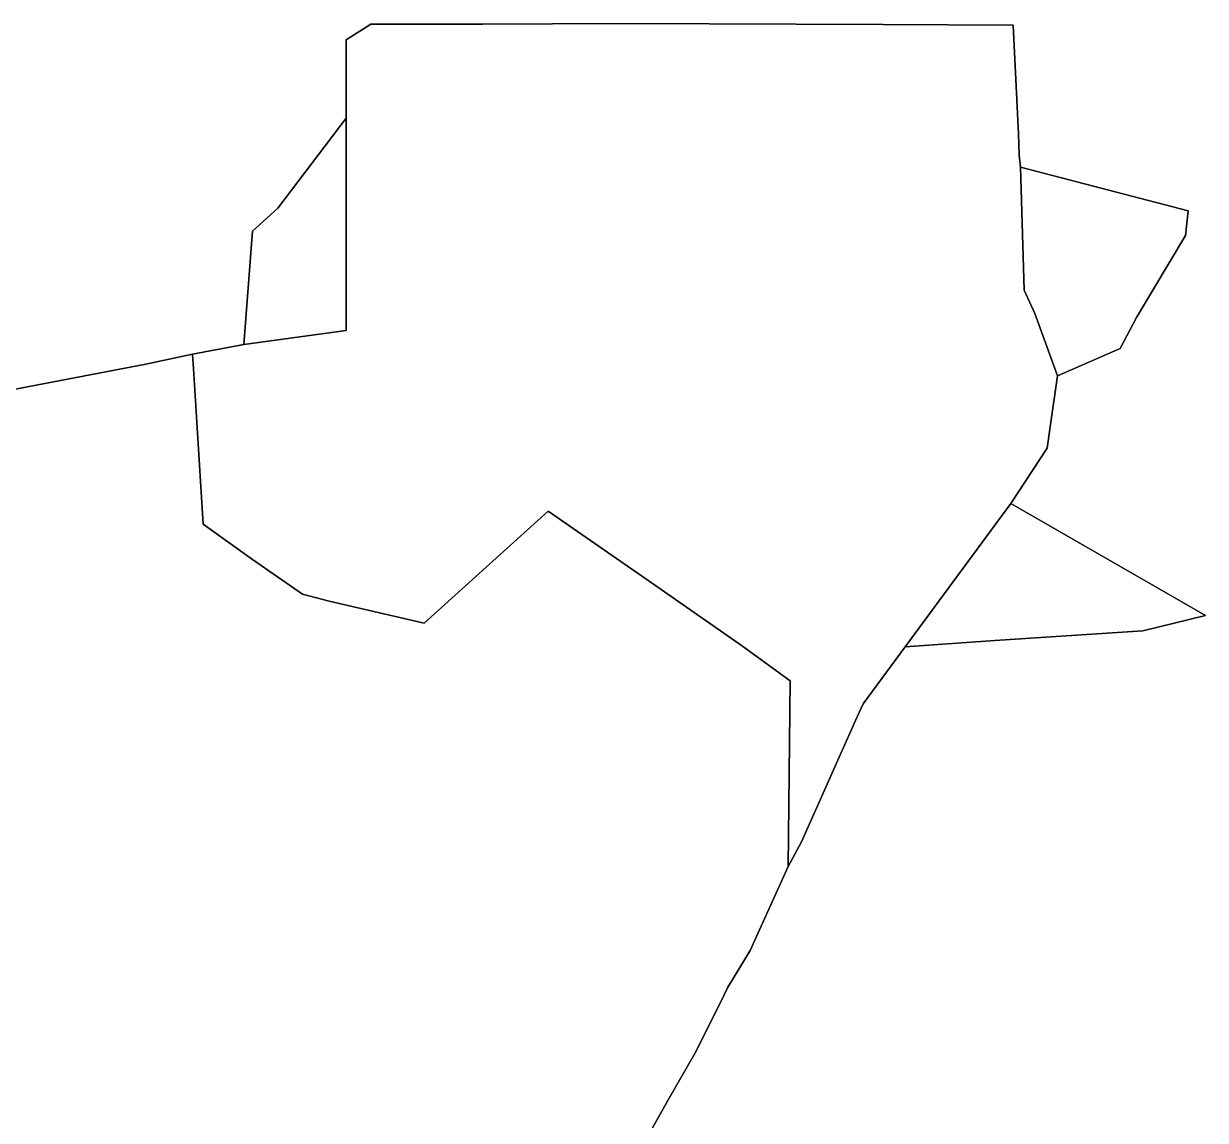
# Model space of a CAD drawing. Extents: x -85.11 to -76.23, y 42.63 to 48.9.
# Drawn here: x -79.695 to -76.233, y 45.378 to 48.59 of the extents above; entities that cross this region are included whole.
import ezdxf

# ---------------------------------------------------------------- set-up
doc = ezdxf.new("R2010")
doc.units = 0
doc.header["$MEASUREMENT"] = 0
doc.layers.add('GEO_', color=7, linetype='Continuous')

msp = doc.modelspace()

# ---------------------------------------------------------------- linework, layer by layer
at = {"layer": 'GEO_', "color": 7, "true_color": 0xffffff}
for p, q in [((-78.75, 48.5427), (-78.6778, 48.5887)), ((-78.75, 48.5427), (-78.6778, 48.5887)), ((-78.75, 48.5427), (-78.6778, 48.5887)), ((-78.6778, 48.5887), (-78.75, 48.5427)), ((-78.75, 48.5427), (-78.6778, 48.5887)), ((-78.75, 48.5427), (-78.6778, 48.5887)), ((-78.75, 48.5427), (-78.6778, 48.5887)), ((-78.6778, 48.5887), (-78.75, 48.5427)), ((-78.75, 48.5427), (-78.6778, 48.5887)), ((-78.75, 48.5427), (-78.6778, 48.5887)), ((-78.75, 48.5427), (-78.6778, 48.5887)), ((-78.6778, 48.5887), (-78.75, 48.5427)), ((-78.6778, 48.5887), (-78.35, 48.5887)), ((-78.6778, 48.5887), (-78.35, 48.5887)), ((-78.6778, 48.5887), (-78.6778, 48.5887)), ((-78.6778, 48.5887), (-78.35, 48.5887)), ((-78.35, 48.5887), (-78.6778, 48.5887)), ((-78.6778, 48.5887), (-78.35, 48.5887)), ((-78.6778, 48.5887), (-78.35, 48.5887)), ((-78.6778, 48.5887), (-78.6778, 48.5887)), ((-78.6778, 48.5887), (-78.35, 48.5887)), ((-78.35, 48.5887), (-78.6778, 48.5887)), ((-78.6778, 48.5887), (-78.35, 48.5887)), ((-78.6778, 48.5887), (-78.35, 48.5887)), ((-78.6778, 48.5887), (-78.6778, 48.5887)), ((-78.6778, 48.5887), (-78.35, 48.5887)), ((-78.35, 48.5887), (-78.6778, 48.5887)), ((-78.35, 48.5887), (-77.9419, 48.5899)), ((-77.9419, 48.5899), (-78.35, 48.5887)), ((-78.35, 48.5887), (-77.9419, 48.5899)), ((-77.9419, 48.5899), (-78.35, 48.5887)), ((-78.35, 48.5887), (-77.9419, 48.5899)), ((-77.9419, 48.5899), (-78.35, 48.5887)), ((-78.35, 48.5887), (-78.35, 48.5887)), ((-78.35, 48.5887), (-78.35, 48.5887)), ((-78.35, 48.5887), (-78.35, 48.5887)), ((-78.35, 48.5887), (-78.35, 48.5887)), ((-78.35, 48.5887), (-78.35, 48.5887)), ((-78.35, 48.5887), (-78.35, 48.5887)), ((-77.9419, 48.5899), (-77.1767, 48.5872)), ((-77.9419, 48.5899), (-77.1767, 48.5872)), ((-77.9419, 48.5899), (-77.9419, 48.5899)), ((-77.9419, 48.5899), (-77.1767, 48.5872)), ((-77.1767, 48.5872), (-77.9419, 48.5899)), ((-77.9419, 48.5899), (-77.1767, 48.5872)), ((-77.9419, 48.5899), (-77.1767, 48.5872)), ((-77.9419, 48.5899), (-77.9419, 48.5899)), ((-77.9419, 48.5899), (-77.1767, 48.5872)), ((-77.1767, 48.5872), (-77.9419, 48.5899)), ((-77.9419, 48.5899), (-77.1767, 48.5872)), ((-77.9419, 48.5899), (-77.1767, 48.5872)), ((-77.9419, 48.5899), (-77.9419, 48.5899)), ((-77.9419, 48.5899), (-77.1767, 48.5872)), ((-77.1767, 48.5872), (-77.9419, 48.5899)), ((-77.1767, 48.5872), (-76.7967, 48.5857)), ((-77.1767, 48.5872), (-76.7967, 48.5857)), ((-77.1767, 48.5872), (-77.1767, 48.5872)), ((-77.1767, 48.5872), (-76.7967, 48.5857)), ((-76.7967, 48.5857), (-77.1767, 48.5872)), ((-77.1767, 48.5872), (-76.7967, 48.5857)), ((-77.1767, 48.5872), (-76.7967, 48.5857)), ((-77.1767, 48.5872), (-77.1767, 48.5872)), ((-77.1767, 48.5872), (-77.1767, 48.5872)), ((-77.1767, 48.5872), (-76.7967, 48.5857)), ((-77.1767, 48.5872), (-76.7967, 48.5857)), ((-77.1767, 48.5872), (-77.1767, 48.5872)), ((-77.1767, 48.5872), (-76.7967, 48.5857)), ((-76.7967, 48.5857), (-77.1767, 48.5872)), ((-76.7967, 48.5857), (-76.7806, 48.267)), ((-76.7967, 48.5857), (-76.7806, 48.267)), ((-76.7967, 48.5857), (-76.7967, 48.5857)), ((-76.7967, 48.5857), (-76.7806, 48.267)), ((-76.7806, 48.267), (-76.7967, 48.5857)), ((-76.7967, 48.5857), (-76.7806, 48.267)), ((-76.7967, 48.5857), (-76.7806, 48.267)), ((-76.7967, 48.5857), (-76.7967, 48.5857)), ((-76.7967, 48.5857), (-76.7967, 48.5857)), ((-76.7967, 48.5857), (-76.7806, 48.267)), ((-76.7806, 48.267), (-76.7967, 48.5857)), ((-76.7967, 48.5857), (-76.7806, 48.267)), ((-76.7967, 48.5857), (-76.7806, 48.267)), ((-76.7967, 48.5857), (-76.7967, 48.5857)), ((-76.7967, 48.5857), (-76.7806, 48.267)), ((-76.7806, 48.267), (-76.7967, 48.5857)), ((-78.75, 48.3129), (-78.75, 48.5427)), ((-78.75, 48.3129), (-78.75, 48.5427)), ((-78.75, 48.3129), (-78.75, 48.5427)), ((-78.75, 48.5427), (-78.75, 48.5427)), ((-78.75, 48.5427), (-78.75, 48.3129)), ((-78.75, 48.3129), (-78.75, 48.5427)), ((-78.75, 48.3129), (-78.75, 48.5427)), ((-78.75, 48.3129), (-78.75, 48.5427)), ((-78.75, 48.5427), (-78.75, 48.5427)), ((-78.75, 48.5427), (-78.75, 48.3129)), ((-78.75, 48.3129), (-78.75, 48.5427)), ((-78.75, 48.3129), (-78.75, 48.5427)), ((-78.75, 48.3129), (-78.75, 48.5427)), ((-78.75, 48.5427), (-78.75, 48.5427)), ((-78.75, 48.5427), (-78.75, 48.3129)), ((-78.95, 48.0493), (-78.75, 48.3129)), ((-78.95, 48.0493), (-78.75, 48.3129)), ((-78.95, 48.0493), (-78.75, 48.3129)), ((-78.75, 48.3129), (-78.95, 48.0493)), ((-78.75, 47.6913), (-78.75, 48.3129)), ((-78.75, 47.6913), (-78.75, 48.3129)), ((-78.75, 47.6913), (-78.75, 48.3129)), ((-78.75, 48.3129), (-78.75, 48.3129)), ((-78.75, 48.3129), (-78.75, 47.6913)), ((-78.75, 47.6913), (-78.75, 48.3129)), ((-78.75, 47.6913), (-78.75, 48.3129)), ((-78.75, 47.6913), (-78.75, 48.3129)), ((-78.75, 48.3129), (-78.75, 48.3129)), ((-78.75, 48.3129), (-78.75, 47.6913)), ((-78.75, 48.3129), (-78.75, 48.3129)), ((-76.7806, 48.267), (-76.7783, 48.2043)), ((-76.7806, 48.267), (-76.7783, 48.2043)), ((-76.7806, 48.267), (-76.7806, 48.267)), ((-76.7806, 48.267), (-76.7783, 48.2043)), ((-76.7783, 48.2043), (-76.7806, 48.267)), ((-76.7806, 48.267), (-76.7783, 48.2043)), ((-76.7806, 48.267), (-76.7783, 48.2043)), ((-76.7806, 48.267), (-76.7806, 48.267)), ((-76.7806, 48.267), (-76.7783, 48.2043)), ((-76.7783, 48.2043), (-76.7806, 48.267)), ((-76.7806, 48.267), (-76.7783, 48.2043)), ((-76.7806, 48.267), (-76.7783, 48.2043)), ((-76.7806, 48.267), (-76.7806, 48.267)), ((-76.7806, 48.267), (-76.7783, 48.2043)), ((-76.7783, 48.2043), (-76.7806, 48.267)), ((-76.7806, 48.267), (-76.7806, 48.267)), ((-76.7806, 48.267), (-76.7806, 48.267)), ((-76.7806, 48.267), (-76.7806, 48.267)), ((-76.7783, 48.2043), (-76.775, 48.1695)), ((-76.7783, 48.2043), (-76.775, 48.1695)), ((-76.7783, 48.2043), (-76.7783, 48.2043)), ((-76.7783, 48.2043), (-76.775, 48.1695)), ((-76.775, 48.1695), (-76.7783, 48.2043)), ((-76.7783, 48.2043), (-76.775, 48.1695)), ((-76.7783, 48.2043), (-76.775, 48.1695)), ((-76.7783, 48.2043), (-76.7783, 48.2043)), ((-76.7783, 48.2043), (-76.775, 48.1695)), ((-76.775, 48.1695), (-76.7783, 48.2043)), ((-76.7783, 48.2043), (-76.775, 48.1695)), ((-76.7783, 48.2043), (-76.775, 48.1695)), ((-76.7783, 48.2043), (-76.7783, 48.2043)), ((-76.7783, 48.2043), (-76.775, 48.1695)), ((-76.775, 48.1695), (-76.7783, 48.2043)), ((-76.775, 48.1695), (-76.2833, 48.0417)), ((-76.775, 48.1695), (-76.2833, 48.0417)), ((-76.775, 48.1695), (-76.775, 48.1695)), ((-76.775, 48.1695), (-76.2833, 48.0417)), ((-76.2833, 48.0417), (-76.775, 48.1695)), ((-76.775, 48.1695), (-76.7639, 47.8095)), ((-76.775, 48.1695), (-76.7639, 47.8095)), ((-76.775, 48.1695), (-76.775, 48.1695)), ((-76.775, 48.1695), (-76.7639, 47.8095)), ((-76.7639, 47.8095), (-76.775, 48.1695)), ((-76.775, 48.1695), (-76.7639, 47.8095)), ((-76.775, 48.1695), (-76.7639, 47.8095)), ((-76.775, 48.1695), (-76.775, 48.1695)), ((-76.775, 48.1695), (-76.7639, 47.8095)), ((-76.7639, 47.8095), (-76.775, 48.1695)), ((-79.0244, 47.9826), (-78.95, 48.0493)), ((-79.0244, 47.9826), (-78.95, 48.0493)), ((-79.0244, 47.9826), (-78.95, 48.0493)), ((-78.95, 48.0493), (-79.0244, 47.9826)), ((-78.95, 48.0493), (-78.95, 48.0493)), ((-76.2833, 48.0417), (-76.2917, 47.9693)), ((-76.2833, 48.0417), (-76.2917, 47.9693)), ((-76.2833, 48.0417), (-76.2917, 47.9693)), ((-76.2917, 47.9693), (-76.2833, 48.0417)), ((-76.2833, 48.0417), (-76.2833, 48.0417)), ((-79.05, 47.6499), (-79.0244, 47.9826)), ((-79.05, 47.6499), (-79.0244, 47.9826)), ((-79.05, 47.6499), (-79.0244, 47.9826)), ((-79.0244, 47.9826), (-79.05, 47.6499)), ((-79.0244, 47.9826), (-79.0244, 47.9826)), ((-76.2917, 47.9693), (-76.4347, 47.7289)), ((-76.2917, 47.9693), (-76.4347, 47.7289)), ((-76.2917, 47.9693), (-76.4347, 47.7289)), ((-76.4347, 47.7289), (-76.2917, 47.9693)), ((-76.2917, 47.9693), (-76.2917, 47.9693)), ((-76.7639, 47.8095), (-76.7333, 47.741)), ((-76.7639, 47.8095), (-76.7333, 47.741)), ((-76.7639, 47.8095), (-76.7639, 47.8095)), ((-76.7639, 47.8095), (-76.7333, 47.741)), ((-76.7333, 47.741), (-76.7639, 47.8095)), ((-76.7639, 47.8095), (-76.7333, 47.741)), ((-76.7639, 47.8095), (-76.7333, 47.741)), ((-76.7639, 47.8095), (-76.7639, 47.8095)), ((-76.7639, 47.8095), (-76.7333, 47.741)), ((-76.7333, 47.741), (-76.7639, 47.8095)), ((-76.7333, 47.741), (-76.6667, 47.5589)), ((-76.7333, 47.741), (-76.6667, 47.5589)), ((-76.7333, 47.741), (-76.7333, 47.741)), ((-76.7333, 47.741), (-76.6667, 47.5589)), ((-76.6667, 47.5589), (-76.7333, 47.741)), ((-76.7333, 47.741), (-76.6667, 47.5589)), ((-76.7333, 47.741), (-76.6667, 47.5589)), ((-76.7333, 47.741), (-76.7333, 47.741)), ((-76.7333, 47.741), (-76.6667, 47.5589)), ((-76.6667, 47.5589), (-76.7333, 47.741)), ((-76.4347, 47.7289), (-76.4833, 47.6385)), ((-76.4347, 47.7289), (-76.4833, 47.6385)), ((-76.4347, 47.7289), (-76.4833, 47.6385)), ((-76.4833, 47.6385), (-76.4347, 47.7289)), ((-76.4347, 47.7289), (-76.4347, 47.7289)), ((-79.05, 47.6499), (-78.75, 47.6913)), ((-79.05, 47.6499), (-78.75, 47.6913)), ((-79.05, 47.6499), (-78.75, 47.6913)), ((-78.75, 47.6913), (-79.05, 47.6499)), ((-79.05, 47.6499), (-78.75, 47.6913)), ((-79.05, 47.6499), (-78.75, 47.6913)), ((-79.05, 47.6499), (-78.75, 47.6913)), ((-78.75, 47.6913), (-79.05, 47.6499)), ((-78.75, 47.6913), (-78.75, 47.6913)), ((-78.75, 47.6913), (-78.75, 47.6913)), ((-79.2, 47.6215), (-79.05, 47.6499)), ((-79.05, 47.6499), (-79.2, 47.6215)), ((-79.2, 47.6215), (-79.05, 47.6499)), ((-79.05, 47.6499), (-79.2, 47.6215)), ((-79.2, 47.6215), (-79.05, 47.6499)), ((-79.05, 47.6499), (-79.2, 47.6215)), ((-79.05, 47.6499), (-79.05, 47.6499)), ((-79.05, 47.6499), (-79.05, 47.6499)), ((-79.05, 47.6499), (-79.05, 47.6499)), ((-76.4833, 47.6385), (-76.6667, 47.5589)), ((-76.4833, 47.6385), (-76.6667, 47.5589)), ((-76.4833, 47.6385), (-76.6667, 47.5589)), ((-76.6667, 47.5589), (-76.4833, 47.6385)), ((-76.4833, 47.6385), (-76.4833, 47.6385)), ((-79.3375, 47.593), (-79.2, 47.6215)), ((-79.3375, 47.593), (-79.2, 47.6215)), ((-79.3375, 47.593), (-79.2, 47.6215)), ((-79.2, 47.6215), (-79.3375, 47.593)), ((-79.3375, 47.593), (-79.2, 47.6215)), ((-79.3375, 47.593), (-79.2, 47.6215)), ((-79.3375, 47.593), (-79.2, 47.6215)), ((-79.2, 47.6215), (-79.3375, 47.593)), ((-79.3375, 47.593), (-79.2, 47.6215)), ((-79.3375, 47.593), (-79.2, 47.6215)), ((-79.3375, 47.593), (-79.2, 47.6215)), ((-79.2, 47.6215), (-79.3375, 47.593)), ((-79.1975, 47.579), (-79.2, 47.6215)), ((-79.1975, 47.579), (-79.2, 47.6215)), ((-79.1975, 47.579), (-79.2, 47.6215)), ((-79.2, 47.6215), (-79.2, 47.6215)), ((-79.2, 47.6215), (-79.1975, 47.579)), ((-79.1975, 47.579), (-79.2, 47.6215)), ((-79.1975, 47.579), (-79.2, 47.6215)), ((-79.1975, 47.579), (-79.2, 47.6215)), ((-79.2, 47.6215), (-79.2, 47.6215)), ((-79.2, 47.6215), (-79.1975, 47.579)), ((-79.1975, 47.579), (-79.2, 47.6215)), ((-79.1975, 47.579), (-79.2, 47.6215)), ((-79.1975, 47.579), (-79.2, 47.6215)), ((-79.2, 47.6215), (-79.2, 47.6215)), ((-79.2, 47.6215), (-79.1975, 47.579)), ((-79.2, 47.6215), (-79.1975, 47.579)), ((-79.2, 47.6215), (-79.1975, 47.579)), ((-79.2, 47.6215), (-79.2, 47.6215)), ((-79.2, 47.6215), (-79.1975, 47.579)), ((-79.1975, 47.579), (-79.2, 47.6215)), ((-79.2, 47.6215), (-79.1975, 47.579)), ((-79.2, 47.6215), (-79.1975, 47.579)), ((-79.2, 47.6215), (-79.2, 47.6215)), ((-79.2, 47.6215), (-79.1975, 47.579)), ((-79.1975, 47.579), (-79.2, 47.6215)), ((-79.2, 47.6215), (-79.1975, 47.579)), ((-79.2, 47.6215), (-79.1975, 47.579)), ((-79.2, 47.6215), (-79.2, 47.6215)), ((-79.2, 47.6215), (-79.1975, 47.579)), ((-79.1975, 47.579), (-79.2, 47.6215)), ((-79.75, 47.5134), (-79.3375, 47.593)), ((-79.75, 47.5134), (-79.3375, 47.593)), ((-79.75, 47.5134), (-79.3375, 47.593)), ((-79.3375, 47.593), (-79.75, 47.5134)), ((-79.75, 47.5134), (-79.3375, 47.593)), ((-79.75, 47.5134), (-79.3375, 47.593)), ((-79.75, 47.5134), (-79.3375, 47.593)), ((-79.3375, 47.593), (-79.75, 47.5134)), ((-79.75, 47.5134), (-79.3375, 47.593)), ((-79.75, 47.5134), (-79.3375, 47.593)), ((-79.75, 47.5134), (-79.3375, 47.593)), ((-79.3375, 47.593), (-79.75, 47.5134)), ((-79.3375, 47.593), (-79.3375, 47.593)), ((-79.3375, 47.593), (-79.3375, 47.593)), ((-79.3375, 47.593), (-79.3375, 47.593)), ((-79.1875, 47.4225), (-79.1975, 47.579)), ((-79.1875, 47.4225), (-79.1975, 47.579)), ((-79.1875, 47.4225), (-79.1975, 47.579)), ((-79.1975, 47.579), (-79.1975, 47.579)), ((-79.1975, 47.579), (-79.1875, 47.4225)), ((-79.1875, 47.4225), (-79.1975, 47.579)), ((-79.1875, 47.4225), (-79.1975, 47.579)), ((-79.1875, 47.4225), (-79.1975, 47.579)), ((-79.1975, 47.579), (-79.1975, 47.579)), ((-79.1975, 47.579), (-79.1875, 47.4225)), ((-79.1875, 47.4225), (-79.1975, 47.579)), ((-79.1875, 47.4225), (-79.1975, 47.579)), ((-79.1875, 47.4225), (-79.1975, 47.579)), ((-79.1975, 47.579), (-79.1975, 47.579)), ((-79.1975, 47.579), (-79.1875, 47.4225)), ((-79.1975, 47.579), (-79.1875, 47.4225)), ((-79.1975, 47.579), (-79.1875, 47.4225)), ((-79.1975, 47.579), (-79.1975, 47.579)), ((-79.1975, 47.579), (-79.1875, 47.4225)), ((-79.1875, 47.4225), (-79.1975, 47.579)), ((-79.1975, 47.579), (-79.1875, 47.4225)), ((-79.1975, 47.579), (-79.1875, 47.4225)), ((-79.1975, 47.579), (-79.1975, 47.579)), ((-79.1975, 47.579), (-79.1875, 47.4225)), ((-79.1875, 47.4225), (-79.1975, 47.579)), ((-79.1975, 47.579), (-79.1875, 47.4225)), ((-79.1975, 47.579), (-79.1875, 47.4225)), ((-79.1975, 47.579), (-79.1975, 47.579)), ((-79.1975, 47.579), (-79.1875, 47.4225)), ((-79.1875, 47.4225), (-79.1975, 47.579)), ((-76.6667, 47.5589), (-76.6892, 47.4025)), ((-76.6667, 47.5589), (-76.6892, 47.4025)), ((-76.6667, 47.5589), (-76.6892, 47.4025)), ((-76.6892, 47.4025), (-76.6667, 47.5589)), ((-76.6667, 47.5589), (-76.6892, 47.4025)), ((-76.6667, 47.5589), (-76.6892, 47.4025)), ((-76.6667, 47.5589), (-76.6892, 47.4025)), ((-76.6892, 47.4025), (-76.6667, 47.5589)), ((-76.6667, 47.5589), (-76.6892, 47.4025)), ((-76.6667, 47.5589), (-76.6892, 47.4025)), ((-76.6667, 47.5589), (-76.6892, 47.4025)), ((-76.6892, 47.4025), (-76.6667, 47.5589)), ((-76.6667, 47.5589), (-76.6667, 47.5589)), ((-76.6667, 47.5589), (-76.6667, 47.5589)), ((-76.6667, 47.5589), (-76.6667, 47.5589)), ((-79.1875, 47.4225), (-79.1875, 47.4225)), ((-79.1694, 47.124), (-79.1875, 47.4225)), ((-79.1694, 47.124), (-79.1875, 47.4225)), ((-79.1694, 47.124), (-79.1875, 47.4225)), ((-79.1875, 47.4225), (-79.1875, 47.4225)), ((-79.1875, 47.4225), (-79.1694, 47.124)), ((-79.1694, 47.124), (-79.1875, 47.4225)), ((-79.1694, 47.124), (-79.1875, 47.4225)), ((-79.1694, 47.124), (-79.1875, 47.4225)), ((-79.1875, 47.4225), (-79.1875, 47.4225)), ((-79.1875, 47.4225), (-79.1694, 47.124)), ((-79.1875, 47.4225), (-79.1875, 47.4225)), ((-79.1875, 47.4225), (-79.1694, 47.124)), ((-79.1875, 47.4225), (-79.1694, 47.124)), ((-79.1875, 47.4225), (-79.1875, 47.4225)), ((-79.1875, 47.4225), (-79.1694, 47.124)), ((-79.1694, 47.124), (-79.1875, 47.4225)), ((-79.1875, 47.4225), (-79.1694, 47.124)), ((-79.1875, 47.4225), (-79.1694, 47.124)), ((-79.1875, 47.4225), (-79.1875, 47.4225)), ((-79.1875, 47.4225), (-79.1694, 47.124)), ((-79.1694, 47.124), (-79.1875, 47.4225)), ((-76.6892, 47.4025), (-76.6972, 47.3469)), ((-76.6892, 47.4025), (-76.6972, 47.3469)), ((-76.6892, 47.4025), (-76.6972, 47.3469)), ((-76.6972, 47.3469), (-76.6892, 47.4025)), ((-76.6892, 47.4025), (-76.6972, 47.3469)), ((-76.6892, 47.4025), (-76.6972, 47.3469)), ((-76.6892, 47.4025), (-76.6972, 47.3469)), ((-76.6972, 47.3469), (-76.6892, 47.4025)), ((-76.6892, 47.4025), (-76.6972, 47.3469)), ((-76.6892, 47.4025), (-76.6972, 47.3469)), ((-76.6892, 47.4025), (-76.6972, 47.3469)), ((-76.6972, 47.3469), (-76.6892, 47.4025)), ((-76.6892, 47.4025), (-76.6892, 47.4025)), ((-76.6892, 47.4025), (-76.6892, 47.4025)), ((-76.6892, 47.4025), (-76.6892, 47.4025)), ((-76.6972, 47.3469), (-76.8028, 47.1844)), ((-76.6972, 47.3469), (-76.8028, 47.1844)), ((-76.6972, 47.3469), (-76.8028, 47.1844)), ((-76.8028, 47.1844), (-76.6972, 47.3469)), ((-76.6972, 47.3469), (-76.8028, 47.1844)), ((-76.6972, 47.3469), (-76.8028, 47.1844)), ((-76.6972, 47.3469), (-76.8028, 47.1844)), ((-76.8028, 47.1844), (-76.6972, 47.3469)), ((-76.6972, 47.3469), (-76.8028, 47.1844)), ((-76.6972, 47.3469), (-76.8028, 47.1844)), ((-76.6972, 47.3469), (-76.8028, 47.1844)), ((-76.8028, 47.1844), (-76.6972, 47.3469)), ((-76.6972, 47.3469), (-76.6972, 47.3469)), ((-76.6972, 47.3469), (-76.6972, 47.3469)), ((-76.6972, 47.3469), (-76.6972, 47.3469)), ((-76.8028, 47.1844), (-77.1131, 46.765)), ((-76.8028, 47.1844), (-77.1131, 46.765)), ((-76.8028, 47.1844), (-77.1131, 46.765)), ((-77.1131, 46.765), (-76.8028, 47.1844)), ((-76.8028, 47.1844), (-77.1131, 46.765)), ((-76.8028, 47.1844), (-77.1131, 46.765)), ((-76.8028, 47.1844), (-77.1131, 46.765)), ((-77.1131, 46.765), (-76.8028, 47.1844)), ((-76.8028, 47.1844), (-76.8028, 47.1844)), ((-76.8028, 47.1844), (-76.8028, 47.1844)), ((-76.8028, 47.1844), (-76.2333, 46.8567)), ((-76.8028, 47.1844), (-76.2333, 46.8567)), ((-76.8028, 47.1844), (-76.8028, 47.1844)), ((-76.8028, 47.1844), (-76.2333, 46.8567)), ((-76.2333, 46.8567), (-76.8028, 47.1844)), ((-76.8028, 47.1844), (-76.2333, 46.8567)), ((-76.8028, 47.1844), (-76.2333, 46.8567)), ((-76.8028, 47.1844), (-76.8028, 47.1844)), ((-76.8028, 47.1844), (-76.2333, 46.8567)), ((-76.2333, 46.8567), (-76.8028, 47.1844)), ((-78.5222, 46.8341), (-78.1583, 47.1618)), ((-78.1583, 47.1618), (-78.5222, 46.8341)), ((-78.5222, 46.8341), (-78.1583, 47.1618)), ((-78.1583, 47.1618), (-78.5222, 46.8341)), ((-78.5222, 46.8341), (-78.1583, 47.1618)), ((-78.1583, 47.1618), (-78.5222, 46.8341)), ((-78.1583, 47.1618), (-78.1583, 47.1618)), ((-78.1583, 47.1618), (-78.1583, 47.1618)), ((-78.1583, 47.1618), (-78.1583, 47.1618)), ((-78.1583, 47.1618), (-77.8722, 46.9639)), ((-78.1583, 47.1618), (-77.8722, 46.9639)), ((-78.1583, 47.1618), (-78.1583, 47.1618)), ((-78.1583, 47.1618), (-77.8722, 46.9639)), ((-77.8722, 46.9639), (-78.1583, 47.1618)), ((-78.1583, 47.1618), (-77.8722, 46.9639)), ((-78.1583, 47.1618), (-77.8722, 46.9639)), ((-78.1583, 47.1618), (-78.1583, 47.1618)), ((-78.1583, 47.1618), (-77.8722, 46.9639)), ((-77.8722, 46.9639), (-78.1583, 47.1618)), ((-78.1583, 47.1618), (-77.8722, 46.9639)), ((-78.1583, 47.1618), (-77.8722, 46.9639)), ((-78.1583, 47.1618), (-78.1583, 47.1618)), ((-78.1583, 47.1618), (-77.8722, 46.9639)), ((-77.8722, 46.9639), (-78.1583, 47.1618)), ((-78.1583, 47.1618), (-78.1583, 47.1618)), ((-78.1583, 47.1618), (-78.1583, 47.1618)), ((-78.1583, 47.1618), (-78.1583, 47.1618)), ((-78.1583, 47.1618), (-78.1583, 47.1618)), ((-78.1583, 47.1618), (-78.1583, 47.1618)), ((-78.1583, 47.1618), (-78.1583, 47.1618)), ((-79.025, 47.0204), (-79.1694, 47.124)), ((-79.025, 47.0204), (-79.1694, 47.124)), ((-79.025, 47.0204), (-79.1694, 47.124)), ((-79.1694, 47.124), (-79.1694, 47.124)), ((-79.1694, 47.124), (-79.025, 47.0204)), ((-79.025, 47.0204), (-79.1694, 47.124)), ((-79.025, 47.0204), (-79.1694, 47.124)), ((-79.025, 47.0204), (-79.1694, 47.124)), ((-79.1694, 47.124), (-79.1694, 47.124)), ((-79.1694, 47.124), (-79.025, 47.0204)), ((-79.1694, 47.124), (-79.025, 47.0204)), ((-79.1694, 47.124), (-79.025, 47.0204)), ((-79.1694, 47.124), (-79.1694, 47.124)), ((-79.1694, 47.124), (-79.025, 47.0204)), ((-79.025, 47.0204), (-79.1694, 47.124)), ((-79.1694, 47.124), (-79.025, 47.0204)), ((-79.1694, 47.124), (-79.025, 47.0204)), ((-79.1694, 47.124), (-79.1694, 47.124)), ((-79.1694, 47.124), (-79.025, 47.0204)), ((-79.025, 47.0204), (-79.1694, 47.124)), ((-78.8778, 46.9188), (-79.025, 47.0204)), ((-78.8778, 46.9188), (-79.025, 47.0204)), ((-78.8778, 46.9188), (-79.025, 47.0204)), ((-79.025, 47.0204), (-79.025, 47.0204)), ((-79.025, 47.0204), (-78.8778, 46.9188)), ((-78.8778, 46.9188), (-79.025, 47.0204)), ((-78.8778, 46.9188), (-79.025, 47.0204)), ((-78.8778, 46.9188), (-79.025, 47.0204)), ((-79.025, 47.0204), (-79.025, 47.0204)), ((-79.025, 47.0204), (-78.8778, 46.9188)), ((-78.8778, 46.9188), (-79.025, 47.0204)), ((-78.8778, 46.9188), (-79.025, 47.0204)), ((-78.8778, 46.9188), (-79.025, 47.0204)), ((-79.025, 47.0204), (-79.025, 47.0204)), ((-79.025, 47.0204), (-78.8778, 46.9188)), ((-79.025, 47.0204), (-78.8778, 46.9188)), ((-79.025, 47.0204), (-78.8778, 46.9188)), ((-79.025, 47.0204), (-79.025, 47.0204)), ((-79.025, 47.0204), (-78.8778, 46.9188)), ((-78.8778, 46.9188), (-79.025, 47.0204)), ((-79.025, 47.0204), (-78.8778, 46.9188)), ((-79.025, 47.0204), (-78.8778, 46.9188)), ((-79.025, 47.0204), (-79.025, 47.0204)), ((-79.025, 47.0204), (-78.8778, 46.9188)), ((-78.8778, 46.9188), (-79.025, 47.0204)), ((-79.025, 47.0204), (-78.8778, 46.9188)), ((-79.025, 47.0204), (-78.8778, 46.9188)), ((-79.025, 47.0204), (-79.025, 47.0204)), ((-79.025, 47.0204), (-78.8778, 46.9188)), ((-78.8778, 46.9188), (-79.025, 47.0204)), ((-77.8722, 46.9639), (-77.8722, 46.9639)), ((-77.8722, 46.9639), (-77.5889, 46.7665)), ((-77.8722, 46.9639), (-77.5889, 46.7665)), ((-77.8722, 46.9639), (-77.8722, 46.9639)), ((-77.8722, 46.9639), (-77.5889, 46.7665)), ((-77.5889, 46.7665), (-77.8722, 46.9639)), ((-77.8722, 46.9639), (-77.5889, 46.7665)), ((-77.8722, 46.9639), (-77.5889, 46.7665)), ((-77.8722, 46.9639), (-77.8722, 46.9639)), ((-77.8722, 46.9639), (-77.5889, 46.7665)), ((-77.5889, 46.7665), (-77.8722, 46.9639)), ((-78.8, 46.8981), (-78.8778, 46.9188)), ((-78.8, 46.8981), (-78.8778, 46.9188)), ((-78.8, 46.8981), (-78.8778, 46.9188)), ((-78.8778, 46.9188), (-78.8778, 46.9188)), ((-78.8778, 46.9188), (-78.8, 46.8981)), ((-78.8, 46.8981), (-78.8778, 46.9188)), ((-78.8, 46.8981), (-78.8778, 46.9188)), ((-78.8, 46.8981), (-78.8778, 46.9188)), ((-78.8778, 46.9188), (-78.8778, 46.9188)), ((-78.8778, 46.9188), (-78.8, 46.8981)), ((-78.8, 46.8981), (-78.8778, 46.9188)), ((-78.8, 46.8981), (-78.8778, 46.9188)), ((-78.8, 46.8981), (-78.8778, 46.9188)), ((-78.8778, 46.9188), (-78.8778, 46.9188)), ((-78.8778, 46.9188), (-78.8, 46.8981)), ((-78.8778, 46.9188), (-78.8, 46.8981)), ((-78.8778, 46.9188), (-78.8, 46.8981)), ((-78.8778, 46.9188), (-78.8778, 46.9188)), ((-78.8778, 46.9188), (-78.8, 46.8981)), ((-78.8, 46.8981), (-78.8778, 46.9188)), ((-78.8778, 46.9188), (-78.8, 46.8981)), ((-78.8778, 46.9188), (-78.8, 46.8981)), ((-78.8778, 46.9188), (-78.8778, 46.9188)), ((-78.8778, 46.9188), (-78.8, 46.8981)), ((-78.8, 46.8981), (-78.8778, 46.9188)), ((-78.8778, 46.9188), (-78.8, 46.8981)), ((-78.8778, 46.9188), (-78.8, 46.8981)), ((-78.8778, 46.9188), (-78.8778, 46.9188)), ((-78.8778, 46.9188), (-78.8, 46.8981)), ((-78.8, 46.8981), (-78.8778, 46.9188)), ((-78.8, 46.8981), (-78.5222, 46.8341)), ((-78.8, 46.8981), (-78.5222, 46.8341)), ((-78.8, 46.8981), (-78.8, 46.8981)), ((-78.8, 46.8981), (-78.5222, 46.8341)), ((-78.5222, 46.8341), (-78.8, 46.8981)), ((-78.8, 46.8981), (-78.5222, 46.8341)), ((-78.8, 46.8981), (-78.5222, 46.8341)), ((-78.8, 46.8981), (-78.8, 46.8981)), ((-78.8, 46.8981), (-78.5222, 46.8341)), ((-78.5222, 46.8341), (-78.8, 46.8981)), ((-78.8, 46.8981), (-78.5222, 46.8341)), ((-78.8, 46.8981), (-78.5222, 46.8341)), ((-78.8, 46.8981), (-78.8, 46.8981)), ((-78.8, 46.8981), (-78.5222, 46.8341)), ((-78.5222, 46.8341), (-78.8, 46.8981)), ((-78.8, 46.8981), (-78.8, 46.8981)), ((-78.8, 46.8981), (-78.8, 46.8981)), ((-78.8, 46.8981), (-78.8, 46.8981)), ((-78.8, 46.8981), (-78.8, 46.8981)), ((-78.8, 46.8981), (-78.8, 46.8981)), ((-78.8, 46.8981), (-78.8, 46.8981)), ((-78.8, 46.8981), (-78.8, 46.8981)), ((-78.8, 46.8981), (-78.8, 46.8981)), ((-78.8, 46.8981), (-78.8, 46.8981)), ((-76.2333, 46.8567), (-76.4167, 46.8116)), ((-76.2333, 46.8567), (-76.4167, 46.8116)), ((-76.2333, 46.8567), (-76.4167, 46.8116)), ((-76.4167, 46.8116), (-76.2333, 46.8567)), ((-76.2333, 46.8567), (-76.4167, 46.8116)), ((-76.2333, 46.8567), (-76.4167, 46.8116)), ((-76.2333, 46.8567), (-76.4167, 46.8116)), ((-76.4167, 46.8116), (-76.2333, 46.8567)), ((-76.2333, 46.8567), (-76.2333, 46.8567)), ((-76.2333, 46.8567), (-76.2333, 46.8567)), ((-78.5222, 46.8341), (-78.5222, 46.8341)), ((-78.5222, 46.8341), (-78.5222, 46.8341)), ((-78.5222, 46.8341), (-78.5222, 46.8341)), ((-76.4167, 46.8116), (-76.85, 46.7834)), ((-76.4167, 46.8116), (-76.85, 46.7834)), ((-76.4167, 46.8116), (-76.85, 46.7834)), ((-76.85, 46.7834), (-76.4167, 46.8116)), ((-76.4167, 46.8116), (-76.85, 46.7834)), ((-76.4167, 46.8116), (-76.85, 46.7834)), ((-76.4167, 46.8116), (-76.85, 46.7834)), ((-76.85, 46.7834), (-76.4167, 46.8116)), ((-76.4167, 46.8116), (-76.4167, 46.8116)), ((-76.4167, 46.8116), (-76.4167, 46.8116)), ((-76.85, 46.7834), (-77.1131, 46.765)), ((-76.85, 46.7834), (-77.1131, 46.765)), ((-76.85, 46.7834), (-77.1131, 46.765)), ((-77.1131, 46.765), (-76.85, 46.7834)), ((-76.85, 46.7834), (-77.1131, 46.765)), ((-76.85, 46.7834), (-77.1131, 46.765)), ((-76.85, 46.7834), (-77.1131, 46.765)), ((-77.1131, 46.765), (-76.85, 46.7834)), ((-76.85, 46.7834), (-76.85, 46.7834)), ((-76.85, 46.7834), (-76.85, 46.7834)), ((-77.5889, 46.7665), (-77.45, 46.6652)), ((-77.5889, 46.7665), (-77.45, 46.6652)), ((-77.5889, 46.7665), (-77.5889, 46.7665)), ((-77.5889, 46.7665), (-77.45, 46.6652)), ((-77.45, 46.6652), (-77.5889, 46.7665)), ((-77.5889, 46.7665), (-77.45, 46.6652)), ((-77.5889, 46.7665), (-77.45, 46.6652)), ((-77.5889, 46.7665), (-77.5889, 46.7665)), ((-77.5889, 46.7665), (-77.45, 46.6652)), ((-77.45, 46.6652), (-77.5889, 46.7665)), ((-77.5889, 46.7665), (-77.5889, 46.7665)), ((-77.1131, 46.765), (-77.2361, 46.5977)), ((-77.1131, 46.765), (-77.2361, 46.5977)), ((-77.1131, 46.765), (-77.2361, 46.5977)), ((-77.2361, 46.5977), (-77.1131, 46.765)), ((-77.1131, 46.765), (-77.2361, 46.5977)), ((-77.1131, 46.765), (-77.2361, 46.5977)), ((-77.1131, 46.765), (-77.2361, 46.5977)), ((-77.2361, 46.5977), (-77.1131, 46.765)), ((-77.1131, 46.765), (-77.2361, 46.5977)), ((-77.1131, 46.765), (-77.2361, 46.5977)), ((-77.1131, 46.765), (-77.2361, 46.5977)), ((-77.2361, 46.5977), (-77.1131, 46.765)), ((-77.1131, 46.765), (-77.2361, 46.5977)), ((-77.1131, 46.765), (-77.2361, 46.5977)), ((-77.1131, 46.765), (-77.2361, 46.5977)), ((-77.2361, 46.5977), (-77.1131, 46.765)), ((-77.1131, 46.765), (-77.1131, 46.765)), ((-77.1131, 46.765), (-77.1131, 46.765)), ((-77.1131, 46.765), (-77.1131, 46.765)), ((-77.1131, 46.765), (-77.1131, 46.765)), ((-77.1131, 46.765), (-77.1131, 46.765)), ((-77.1131, 46.765), (-77.1131, 46.765)), ((-77.1131, 46.765), (-77.1131, 46.765)), ((-77.1131, 46.765), (-77.1131, 46.765)), ((-77.45, 46.6652), (-77.4556, 46.1211)), ((-77.45, 46.6652), (-77.4556, 46.1211)), ((-77.45, 46.6652), (-77.4556, 46.1211)), ((-77.4556, 46.1211), (-77.45, 46.6652)), ((-77.45, 46.6652), (-77.4556, 46.1211)), ((-77.45, 46.6652), (-77.4556, 46.1211)), ((-77.45, 46.6652), (-77.4556, 46.1211)), ((-77.4556, 46.1211), (-77.45, 46.6652)), ((-77.45, 46.6652), (-77.45, 46.6652)), ((-77.45, 46.6652), (-77.45, 46.6652)), ((-77.2361, 46.5977), (-77.2583, 46.549)), ((-77.2361, 46.5977), (-77.2583, 46.549)), ((-77.2361, 46.5977), (-77.2583, 46.549)), ((-77.2583, 46.549), (-77.2361, 46.5977)), ((-77.2361, 46.5977), (-77.2583, 46.549)), ((-77.2361, 46.5977), (-77.2583, 46.549)), ((-77.2361, 46.5977), (-77.2583, 46.549)), ((-77.2583, 46.549), (-77.2361, 46.5977)), ((-77.2361, 46.5977), (-77.2583, 46.549)), ((-77.2361, 46.5977), (-77.2583, 46.549)), ((-77.2361, 46.5977), (-77.2583, 46.549)), ((-77.2583, 46.549), (-77.2361, 46.5977)), ((-77.2361, 46.5977), (-77.2583, 46.549)), ((-77.2361, 46.5977), (-77.2583, 46.549)), ((-77.2361, 46.5977), (-77.2583, 46.549)), ((-77.2583, 46.549), (-77.2361, 46.5977)), ((-77.2361, 46.5977), (-77.2361, 46.5977)), ((-77.2361, 46.5977), (-77.2361, 46.5977)), ((-77.2361, 46.5977), (-77.2361, 46.5977)), ((-77.2361, 46.5977), (-77.2361, 46.5977)), ((-77.2583, 46.549), (-77.4167, 46.1938)), ((-77.2583, 46.549), (-77.4167, 46.1938)), ((-77.2583, 46.549), (-77.4167, 46.1938)), ((-77.4167, 46.1938), (-77.2583, 46.549)), ((-77.2583, 46.549), (-77.4167, 46.1938)), ((-77.2583, 46.549), (-77.4167, 46.1938)), ((-77.2583, 46.549), (-77.4167, 46.1938)), ((-77.4167, 46.1938), (-77.2583, 46.549)), ((-77.2583, 46.549), (-77.4167, 46.1938)), ((-77.2583, 46.549), (-77.4167, 46.1938)), ((-77.2583, 46.549), (-77.4167, 46.1938)), ((-77.2583, 46.549), (-77.4167, 46.1938)), ((-77.2583, 46.549), (-77.4167, 46.1938)), ((-77.4167, 46.1938), (-77.2583, 46.549)), ((-77.2583, 46.549), (-77.2583, 46.549)), ((-77.2583, 46.549), (-77.2583, 46.549)), ((-77.2583, 46.549), (-77.2583, 46.549)), ((-77.2583, 46.549), (-77.2583, 46.549)), ((-77.2583, 46.549), (-77.2583, 46.549)), ((-77.4167, 46.1938), (-77.4556, 46.1211)), ((-77.4167, 46.1938), (-77.4556, 46.1211)), ((-77.4167, 46.1938), (-77.4556, 46.1211)), ((-77.4556, 46.1211), (-77.4167, 46.1938)), ((-77.4167, 46.1938), (-77.4556, 46.1211)), ((-77.4167, 46.1938), (-77.4556, 46.1211)), ((-77.4167, 46.1938), (-77.4556, 46.1211)), ((-77.4556, 46.1211), (-77.4167, 46.1938)), ((-77.4167, 46.1938), (-77.4556, 46.1211)), ((-77.4167, 46.1938), (-77.4556, 46.1211)), ((-77.4167, 46.1938), (-77.4556, 46.1211)), ((-77.4556, 46.1211), (-77.4167, 46.1938)), ((-77.4167, 46.1938), (-77.4556, 46.1211)), ((-77.4167, 46.1938), (-77.4556, 46.1211)), ((-77.4167, 46.1938), (-77.4556, 46.1211)), ((-77.4556, 46.1211), (-77.4167, 46.1938)), ((-77.4167, 46.1938), (-77.4167, 46.1938)), ((-77.4167, 46.1938), (-77.4167, 46.1938)), ((-77.4167, 46.1938), (-77.4167, 46.1938)), ((-77.4167, 46.1938), (-77.4167, 46.1938)), ((-77.4167, 46.1938), (-77.4167, 46.1938)), ((-77.4556, 46.1211), (-77.5667, 45.8755)), ((-77.4556, 46.1211), (-77.5667, 45.8755)), ((-77.4556, 46.1211), (-77.5667, 45.8755)), ((-77.5667, 45.8755), (-77.4556, 46.1211)), ((-77.4556, 46.1211), (-77.5667, 45.8755)), ((-77.4556, 46.1211), (-77.5667, 45.8755)), ((-77.4556, 46.1211), (-77.5667, 45.8755)), ((-77.5667, 45.8755), (-77.4556, 46.1211)), ((-77.4556, 46.1211), (-77.5667, 45.8755)), ((-77.4556, 46.1211), (-77.5667, 45.8755)), ((-77.4556, 46.1211), (-77.5667, 45.8755)), ((-77.5667, 45.8755), (-77.4556, 46.1211)), ((-77.4556, 46.1211), (-77.5667, 45.8755)), ((-77.4556, 46.1211), (-77.5667, 45.8755)), ((-77.4556, 46.1211), (-77.5667, 45.8755)), ((-77.5667, 45.8755), (-77.4556, 46.1211)), ((-77.4556, 46.1211), (-77.5667, 45.8755)), ((-77.4556, 46.1211), (-77.5667, 45.8755)), ((-77.4556, 46.1211), (-77.5667, 45.8755)), ((-77.5667, 45.8755), (-77.4556, 46.1211)), ((-77.4556, 46.1211), (-77.5667, 45.8755)), ((-77.4556, 46.1211), (-77.5667, 45.8755)), ((-77.4556, 46.1211), (-77.5667, 45.8755)), ((-77.5667, 45.8755), (-77.4556, 46.1211)), ((-77.4556, 46.1211), (-77.4556, 46.1211)), ((-77.4556, 46.1211), (-77.4556, 46.1211)), ((-77.4556, 46.1211), (-77.4556, 46.1211)), ((-77.4556, 46.1211), (-77.4556, 46.1211)), ((-77.4556, 46.1211), (-77.4556, 46.1211)), ((-77.4556, 46.1211), (-77.4556, 46.1211)), ((-77.5667, 45.8755), (-77.6333, 45.7659)), ((-77.5667, 45.8755), (-77.6333, 45.7659)), ((-77.5667, 45.8755), (-77.6333, 45.7659)), ((-77.6333, 45.7659), (-77.5667, 45.8755)), ((-77.5667, 45.8755), (-77.6333, 45.7659)), ((-77.5667, 45.8755), (-77.6333, 45.7659)), ((-77.5667, 45.8755), (-77.6333, 45.7659)), ((-77.6333, 45.7659), (-77.5667, 45.8755)), ((-77.5667, 45.8755), (-77.6333, 45.7659)), ((-77.5667, 45.8755), (-77.6333, 45.7659)), ((-77.5667, 45.8755), (-77.6333, 45.7659)), ((-77.6333, 45.7659), (-77.5667, 45.8755)), ((-77.5667, 45.8755), (-77.6333, 45.7659)), ((-77.5667, 45.8755), (-77.6333, 45.7659)), ((-77.5667, 45.8755), (-77.6333, 45.7659)), ((-77.6333, 45.7659), (-77.5667, 45.8755)), ((-77.5667, 45.8755), (-77.6333, 45.7659)), ((-77.5667, 45.8755), (-77.6333, 45.7659)), ((-77.5667, 45.8755), (-77.6333, 45.7659)), ((-77.6333, 45.7659), (-77.5667, 45.8755)), ((-77.5667, 45.8755), (-77.6333, 45.7659)), ((-77.5667, 45.8755), (-77.6333, 45.7659)), ((-77.5667, 45.8755), (-77.6333, 45.7659)), ((-77.6333, 45.7659), (-77.5667, 45.8755)), ((-77.5667, 45.8755), (-77.5667, 45.8755)), ((-77.5667, 45.8755), (-77.5667, 45.8755)), ((-77.5667, 45.8755), (-77.5667, 45.8755)), ((-77.5667, 45.8755), (-77.5667, 45.8755)), ((-77.5667, 45.8755), (-77.5667, 45.8755)), ((-77.5667, 45.8755), (-77.5667, 45.8755)), ((-77.6333, 45.7659), (-77.6417, 45.7473)), ((-77.6333, 45.7659), (-77.6417, 45.7473)), ((-77.6333, 45.7659), (-77.6417, 45.7473)), ((-77.6417, 45.7473), (-77.6333, 45.7659)), ((-77.6333, 45.7659), (-77.6417, 45.7473)), ((-77.6333, 45.7659), (-77.6417, 45.7473)), ((-77.6333, 45.7659), (-77.6417, 45.7473)), ((-77.6417, 45.7473), (-77.6333, 45.7659)), ((-77.6333, 45.7659), (-77.6417, 45.7473)), ((-77.6333, 45.7659), (-77.6417, 45.7473)), ((-77.6333, 45.7659), (-77.6417, 45.7473)), ((-77.6333, 45.7659), (-77.6417, 45.7473)), ((-77.6333, 45.7659), (-77.6417, 45.7473)), ((-77.6417, 45.7473), (-77.6333, 45.7659)), ((-77.6333, 45.7659), (-77.6417, 45.7473)), ((-77.6333, 45.7659), (-77.6417, 45.7473)), ((-77.6333, 45.7659), (-77.6417, 45.7473)), ((-77.6333, 45.7659), (-77.6417, 45.7473)), ((-77.6333, 45.7659), (-77.6417, 45.7473)), ((-77.6417, 45.7473), (-77.6333, 45.7659)), ((-77.6333, 45.7659), (-77.6333, 45.7659)), ((-77.6333, 45.7659), (-77.6333, 45.7659)), ((-77.6333, 45.7659), (-77.6333, 45.7659)), ((-77.6333, 45.7659), (-77.6333, 45.7659)), ((-77.6333, 45.7659), (-77.6333, 45.7659)), ((-77.6333, 45.7659), (-77.6333, 45.7659)), ((-77.6333, 45.7659), (-77.6333, 45.7659)), ((-77.6333, 45.7659), (-77.6333, 45.7659)), ((-77.6417, 45.7473), (-77.725, 45.5805)), ((-77.6417, 45.7473), (-77.725, 45.5805)), ((-77.6417, 45.7473), (-77.725, 45.5805)), ((-77.725, 45.5805), (-77.6417, 45.7473)), ((-77.6417, 45.7473), (-77.725, 45.5805)), ((-77.6417, 45.7473), (-77.725, 45.5805)), ((-77.6417, 45.7473), (-77.725, 45.5805)), ((-77.725, 45.5805), (-77.6417, 45.7473)), ((-77.6417, 45.7473), (-77.725, 45.5805)), ((-77.6417, 45.7473), (-77.725, 45.5805)), ((-77.6417, 45.7473), (-77.725, 45.5805)), ((-77.725, 45.5805), (-77.6417, 45.7473)), ((-77.6417, 45.7473), (-77.725, 45.5805)), ((-77.6417, 45.7473), (-77.725, 45.5805)), ((-77.6417, 45.7473), (-77.725, 45.5805)), ((-77.725, 45.5805), (-77.6417, 45.7473)), ((-77.6417, 45.7473), (-77.725, 45.5805)), ((-77.6417, 45.7473), (-77.725, 45.5805)), ((-77.6417, 45.7473), (-77.725, 45.5805)), ((-77.725, 45.5805), (-77.6417, 45.7473)), ((-77.6417, 45.7473), (-77.725, 45.5805)), ((-77.6417, 45.7473), (-77.725, 45.5805)), ((-77.6417, 45.7473), (-77.725, 45.5805)), ((-77.725, 45.5805), (-77.6417, 45.7473)), ((-77.6417, 45.7473), (-77.6417, 45.7473)), ((-77.6417, 45.7473), (-77.6417, 45.7473)), ((-77.6417, 45.7473), (-77.6417, 45.7473)), ((-77.6417, 45.7473), (-77.6417, 45.7473)), ((-77.6417, 45.7473), (-77.6417, 45.7473)), ((-77.6417, 45.7473), (-77.6417, 45.7473)), ((-77.6417, 45.7473), (-77.6417, 45.7473)), ((-77.6417, 45.7473), (-77.6417, 45.7473)), ((-77.725, 45.5805), (-77.8083, 45.4361)), ((-77.725, 45.5805), (-77.8083, 45.4361)), ((-77.725, 45.5805), (-77.8083, 45.4361)), ((-77.8083, 45.4361), (-77.725, 45.5805)), ((-77.725, 45.5805), (-77.8083, 45.4361)), ((-77.725, 45.5805), (-77.8083, 45.4361)), ((-77.725, 45.5805), (-77.8083, 45.4361)), ((-77.8083, 45.4361), (-77.725, 45.5805)), ((-77.725, 45.5805), (-77.8083, 45.4361)), ((-77.725, 45.5805), (-77.8083, 45.4361)), ((-77.725, 45.5805), (-77.8083, 45.4361)), ((-77.8083, 45.4361), (-77.725, 45.5805)), ((-77.725, 45.5805), (-77.8083, 45.4361)), ((-77.725, 45.5805), (-77.8083, 45.4361)), ((-77.725, 45.5805), (-77.8083, 45.4361)), ((-77.8083, 45.4361), (-77.725, 45.5805)), ((-77.725, 45.5805), (-77.8083, 45.4361)), ((-77.725, 45.5805), (-77.8083, 45.4361)), ((-77.725, 45.5805), (-77.8083, 45.4361)), ((-77.8083, 45.4361), (-77.725, 45.5805)), ((-77.725, 45.5805), (-77.8083, 45.4361)), ((-77.725, 45.5805), (-77.8083, 45.4361)), ((-77.725, 45.5805), (-77.8083, 45.4361)), ((-77.8083, 45.4361), (-77.725, 45.5805)), ((-77.725, 45.5805), (-77.725, 45.5805)), ((-77.725, 45.5805), (-77.725, 45.5805)), ((-77.725, 45.5805), (-77.725, 45.5805)), ((-77.725, 45.5805), (-77.725, 45.5805)), ((-77.725, 45.5805), (-77.725, 45.5805)), ((-77.725, 45.5805), (-77.725, 45.5805)), ((-77.8083, 45.4361), (-77.95, 45.185)), ((-77.8083, 45.4361), (-77.95, 45.185)), ((-77.8083, 45.4361), (-77.95, 45.185)), ((-77.95, 45.185), (-77.8083, 45.4361)), ((-77.8083, 45.4361), (-77.95, 45.185)), ((-77.8083, 45.4361), (-77.95, 45.185)), ((-77.8083, 45.4361), (-77.95, 45.185)), ((-77.95, 45.185), (-77.8083, 45.4361)), ((-77.8083, 45.4361), (-77.8083, 45.4361)), ((-77.8083, 45.4361), (-77.8083, 45.4361)), ((-77.8083, 45.4361), (-77.8083, 45.4361)), ((-77.8083, 45.4361), (-77.8083, 45.4361)), ((-77.8083, 45.4361), (-77.8083, 45.4361)), ((-77.8083, 45.4361), (-77.8083, 45.4361)), ((-77.8083, 45.4361), (-77.8083, 45.4361)), ((-77.8083, 45.4361), (-77.8083, 45.4361))]:
    msp.add_line(p, q, dxfattribs=at)

doc.saveas('drawing.dxf')
